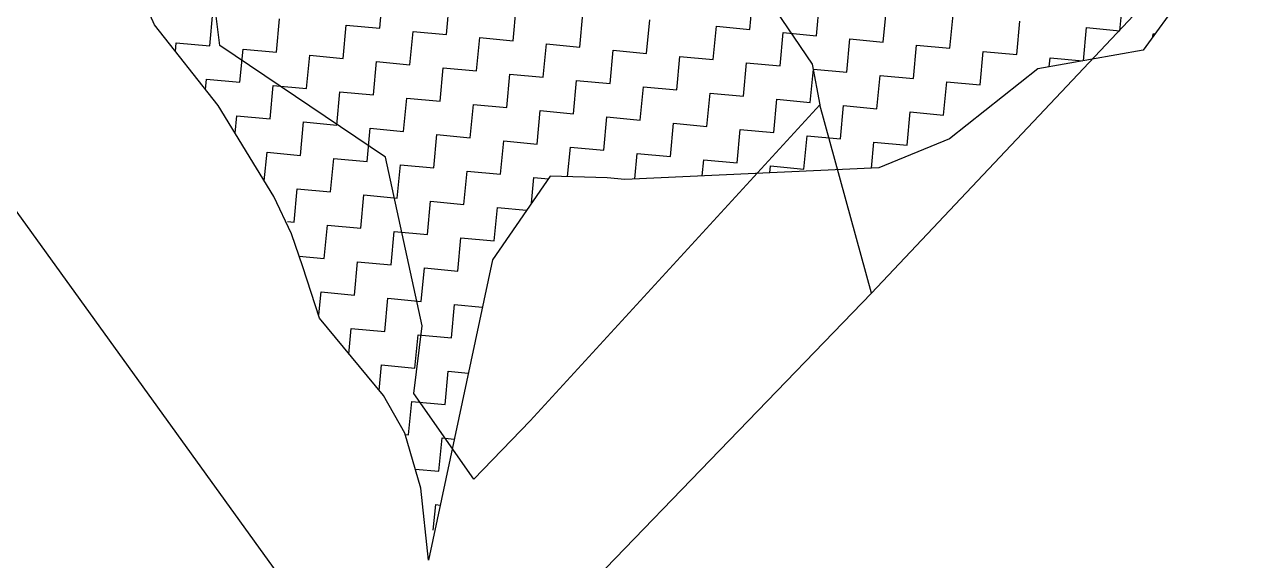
# Model space of a CAD drawing. Header units: metres. Extents: x 279090 to 282389, y 2073542 to 2078104.
# Drawn here: x 279843.2 to 280072.8, y 2076115.2 to 2076215.4 of the extents above; entities that cross this region are included whole.
import ezdxf

# ---------------------------------------------------------------- set-up
doc = ezdxf.new("R2010")
doc.units = ezdxf.units.M
doc.header["$LTSCALE"] = 0.3
doc.header["$MEASUREMENT"] = 0
for name, color, linetype in [('POLY_HATCH', 12, 'Continuous'), ('POLY_PARCEL', 6, 'Continuous'), ('V_BOUND_LINE', 7, 'Continuous')]:
    doc.layers.add(name, color=color, linetype=linetype)

msp = doc.modelspace()

# ---------------------------------------------------------------- linework, layer by layer
at = {"layer": 'POLY_HATCH'}
for p, q in [((280066.92, 2076230.61), (280052.37, 2076210.65)), ((279867.49, 2076215.41), (279865.29, 2076220.29)), ((279879.4, 2076200.29), (279867.49, 2076215.41)), ((280052.37, 2076210.65), (280032.71, 2076207.17)), ((280032.71, 2076207.17), (280016.14, 2076194.07)), ((279889.8, 2076183.31), (279879.4, 2076200.29)), ((280016.14, 2076194.07), (280002.96, 2076188.64)), ((279941.49, 2076187.1), (279930.68, 2076171.46)), ((279952.12, 2076186.77), (279941.49, 2076187.1)), ((280002.96, 2076188.64), (279955.43, 2076186.46)), ((279955.43, 2076186.46), (279952.12, 2076186.77)), ((279893.14, 2076176.33), (279889.8, 2076183.31)), ((279895.23, 2076170.13), (279893.14, 2076176.33)), ((279930.68, 2076171.46), (279918.72, 2076115.25)), ((279896.77, 2076165.32), (279895.23, 2076170.13)), ((279898.32, 2076160.51), (279896.77, 2076165.32)), ((279910.29, 2076146.05), (279898.32, 2076160.51)), ((279914.29, 2076139), (279910.29, 2076146.05)), ((279917.32, 2076128.72), (279914.29, 2076139)), ((279918.72, 2076115.25), (279917.32, 2076128.72))]:
    msp.add_line(p, q, dxfattribs=at)
at = {"layer": 'POLY_HATCH', "linetype": 'Continuous'}
for p, q in [((279909.6, 2076214.76), (279910.18, 2076221)), ((279922.07, 2076213.59), (279922.66, 2076219.82)), ((279978.81, 2076214.53), (279979.4, 2076220.77)), ((279991.29, 2076213.36), (279991.88, 2076219.59)), ((280048.03, 2076214.3), (280048.62, 2076220.54)), ((279877.81, 2076211.46), (279878.4, 2076217.7)), ((279934.55, 2076212.41), (279935.14, 2076218.65)), ((279947.03, 2076211.23), (279947.62, 2076217.47)), ((280003.77, 2076212.18), (280004.36, 2076218.42)), ((280016.25, 2076211), (280016.84, 2076217.24)), ((279890.29, 2076210.29), (279890.88, 2076216.53)), ((279902.77, 2076209.11), (279903.36, 2076215.35)), ((279903.36, 2076215.35), (279909.6, 2076214.76)), ((279959.51, 2076210.06), (279960.1, 2076216.3)), ((279971.99, 2076208.88), (279972.58, 2076215.12)), ((279972.58, 2076215.12), (279978.81, 2076214.53)), ((280028.73, 2076209.83), (280029.32, 2076216.07)), ((280041.21, 2076208.68), (280041.79, 2076214.89)), ((280041.79, 2076214.89), (280048.03, 2076214.3)), ((279915.25, 2076207.93), (279915.84, 2076214.17)), ((279915.84, 2076214.17), (279922.07, 2076213.59)), ((279927.73, 2076206.76), (279928.31, 2076213)), ((279928.31, 2076213), (279934.55, 2076212.41)), ((279984.47, 2076207.7), (279985.05, 2076213.94)), ((279985.05, 2076213.94), (279991.29, 2076213.36)), ((279996.94, 2076206.53), (279997.53, 2076212.77)), ((279997.53, 2076212.77), (280003.77, 2076212.18)), ((280054.22, 2076213.19), (280054.27, 2076213.71)), ((280054.27, 2076213.71), (280054.58, 2076213.68)), ((279871.42, 2076210.43), (279871.57, 2076212.05)), ((279871.57, 2076212.05), (279877.81, 2076211.46)), ((279883.46, 2076204.64), (279884.05, 2076210.87)), ((279884.05, 2076210.87), (279890.29, 2076210.29)), ((279940.2, 2076205.58), (279940.79, 2076211.82)), ((279940.79, 2076211.82), (279947.03, 2076211.23)), ((279952.68, 2076204.41), (279953.27, 2076210.64)), ((279953.27, 2076210.64), (279959.51, 2076210.06)), ((280009.42, 2076205.35), (280010.01, 2076211.59)), ((280010.01, 2076211.59), (280016.25, 2076211)), ((280021.9, 2076204.18), (280022.49, 2076210.41)), ((280022.49, 2076210.41), (280028.73, 2076209.83)), ((279895.94, 2076203.46), (279896.53, 2076209.7)), ((279896.53, 2076209.7), (279902.77, 2076209.11)), ((279908.42, 2076202.28), (279909.01, 2076208.52)), ((279909.01, 2076208.52), (279915.25, 2076207.93)), ((279965.16, 2076203.23), (279965.75, 2076209.47)), ((279965.75, 2076209.47), (279971.99, 2076208.88)), ((279977.64, 2076202.05), (279978.23, 2076208.29)), ((279978.23, 2076208.29), (279984.47, 2076207.7)), ((280034.81, 2076207.54), (280034.97, 2076209.24)), ((280034.97, 2076209.24), (280041.12, 2076208.66)), ((279920.9, 2076201.11), (279921.49, 2076207.35)), ((279921.49, 2076207.35), (279927.73, 2076206.76)), ((279933.38, 2076199.93), (279933.96, 2076206.17)), ((279933.96, 2076206.17), (279940.2, 2076205.58)), ((279990.12, 2076200.88), (279990.71, 2076207.12)), ((279990.71, 2076207.12), (279996.94, 2076206.53)), ((280002.6, 2076199.7), (280003.18, 2076205.94)), ((280003.18, 2076205.94), (280009.42, 2076205.35)), ((279877.04, 2076203.29), (279877.22, 2076205.22)), ((279877.22, 2076205.22), (279883.46, 2076204.64)), ((279889.11, 2076197.81), (279889.7, 2076204.05)), ((279889.7, 2076204.05), (279895.94, 2076203.46)), ((279945.85, 2076198.75), (279946.44, 2076204.99)), ((279946.44, 2076204.99), (279952.68, 2076204.41)), ((279958.33, 2076197.58), (279958.92, 2076203.82)), ((279958.92, 2076203.82), (279965.16, 2076203.23)), ((280015.07, 2076198.52), (280015.66, 2076204.76)), ((280015.66, 2076204.76), (280021.9, 2076204.18)), ((280028.14, 2076203.59), (280028.18, 2076203.58)), ((280028.14, 2076203.55), (280028.14, 2076203.59)), ((279901.59, 2076196.63), (279902.18, 2076202.87)), ((279902.18, 2076202.87), (279908.42, 2076202.28)), ((279914.07, 2076195.46), (279914.66, 2076201.7)), ((279914.66, 2076201.7), (279920.9, 2076201.11)), ((279970.81, 2076196.4), (279971.4, 2076202.64)), ((279971.4, 2076202.64), (279977.64, 2076202.05)), ((279983.29, 2076195.23), (279983.88, 2076201.47)), ((279983.88, 2076201.47), (279990.12, 2076200.88)), ((279882.57, 2076195.12), (279882.87, 2076198.4)), ((279882.87, 2076198.4), (279889.11, 2076197.81)), ((279926.55, 2076194.28), (279927.14, 2076200.52)), ((279927.14, 2076200.52), (279933.38, 2076199.93)), ((279939.03, 2076193.1), (279939.62, 2076199.34)), ((279939.62, 2076199.34), (279945.85, 2076198.75)), ((279995.77, 2076194.05), (279996.36, 2076200.29)), ((279996.36, 2076200.29), (280002.6, 2076199.7)), ((280008.25, 2076192.87), (280008.83, 2076199.11)), ((280008.83, 2076199.11), (280015.07, 2076198.52)), ((279894.77, 2076190.98), (279895.35, 2076197.22)), ((279895.35, 2076197.22), (279901.59, 2076196.63)), ((279951.51, 2076191.93), (279952.09, 2076198.17)), ((279952.09, 2076198.17), (279958.33, 2076197.58)), ((279963.98, 2076190.75), (279964.57, 2076196.99)), ((279964.57, 2076196.99), (279970.81, 2076196.4)), ((279907.24, 2076189.8), (279907.83, 2076196.04)), ((279907.83, 2076196.04), (279914.07, 2076195.46)), ((279919.72, 2076188.63), (279920.31, 2076194.87)), ((279920.31, 2076194.87), (279926.55, 2076194.28)), ((279976.46, 2076189.57), (279977.05, 2076195.81)), ((279977.05, 2076195.81), (279983.29, 2076195.23)), ((279988.94, 2076188.4), (279989.53, 2076194.64)), ((279989.53, 2076194.64), (279995.77, 2076194.05)), ((279888.02, 2076186.22), (279888.53, 2076191.57)), ((279888.53, 2076191.57), (279894.77, 2076190.98)), ((279932.2, 2076187.45), (279932.79, 2076193.69)), ((279932.79, 2076193.69), (279939.03, 2076193.1)), ((279944.75, 2076187), (279945.27, 2076192.52)), ((279945.27, 2076192.52), (279951.51, 2076191.93)), ((280001.55, 2076188.58), (280002.01, 2076193.46)), ((280002.01, 2076193.46), (280008.25, 2076192.87)), ((279900.42, 2076184.15), (279901, 2076190.39)), ((279901, 2076190.39), (279907.24, 2076189.8)), ((279912.89, 2076182.98), (279913.48, 2076189.22)), ((279913.48, 2076189.22), (279919.72, 2076188.63)), ((279957.3, 2076186.6), (279957.74, 2076191.34)), ((279957.74, 2076191.34), (279963.98, 2076190.75)), ((279969.94, 2076187.12), (279970.22, 2076190.16)), ((279970.22, 2076190.16), (279976.46, 2076189.57)), ((279925.37, 2076181.8), (279925.96, 2076188.04)), ((279925.96, 2076188.04), (279932.2, 2076187.45)), ((279982.58, 2076187.71), (279982.7, 2076188.99)), ((279982.7, 2076188.99), (279988.94, 2076188.4)), ((279893.59, 2076178.5), (279894.18, 2076184.74)), ((279894.18, 2076184.74), (279900.42, 2076184.15)), ((279937.98, 2076182.03), (279938.44, 2076186.86)), ((279938.44, 2076186.86), (279941.15, 2076186.61)), ((279906.07, 2076177.33), (279906.66, 2076183.57)), ((279906.66, 2076183.57), (279912.89, 2076182.98)), ((279918.55, 2076176.15), (279919.13, 2076182.39)), ((279919.13, 2076182.39), (279925.37, 2076181.8)), ((279931.02, 2076174.97), (279931.61, 2076181.21)), ((279931.61, 2076181.21), (279937.07, 2076180.7)), ((279892.37, 2076178.62), (279893.59, 2076178.5)), ((279899.24, 2076171.68), (279899.83, 2076177.91)), ((279899.83, 2076177.91), (279906.07, 2076177.33)), ((279911.72, 2076170.5), (279912.31, 2076176.74)), ((279912.31, 2076176.74), (279918.55, 2076176.15)), ((279924.2, 2076169.32), (279924.78, 2076175.56)), ((279924.78, 2076175.56), (279931.02, 2076174.97)), ((279894.56, 2076172.12), (279899.24, 2076171.68)), ((279904.89, 2076164.85), (279905.48, 2076171.09)), ((279905.48, 2076171.09), (279911.72, 2076170.5)), ((279917.37, 2076163.67), (279917.96, 2076169.91)), ((279917.96, 2076169.91), (279924.2, 2076169.32)), ((279898.25, 2076161.14), (279898.65, 2076165.44)), ((279898.65, 2076165.44), (279904.89, 2076164.85)), ((279910.54, 2076158.02), (279911.13, 2076164.26)), ((279911.13, 2076164.26), (279917.37, 2076163.67)), ((279923.02, 2076156.84), (279923.61, 2076163.08)), ((279923.61, 2076163.08), (279928.8, 2076162.59)), ((279903.85, 2076153.82), (279904.3, 2076158.61)), ((279904.3, 2076158.61), (279910.54, 2076158.02)), ((279916.19, 2076151.19), (279916.78, 2076157.43)), ((279916.78, 2076157.43), (279923.02, 2076156.84)), ((279909.5, 2076147), (279909.95, 2076151.78)), ((279909.95, 2076151.78), (279916.19, 2076151.19)), ((279921.84, 2076144.37), (279922.43, 2076150.61)), ((279922.43, 2076150.61), (279926.17, 2076150.25)), ((279915.02, 2076138.72), (279915.61, 2076144.95)), ((279915.61, 2076144.95), (279921.84, 2076144.37)), ((279914.36, 2076138.78), (279915.02, 2076138.72)), ((279920.67, 2076131.89), (279921.26, 2076138.13)), ((279921.26, 2076138.13), (279923.54, 2076137.91)), ((279916.26, 2076132.3), (279920.67, 2076131.89)), ((279919.63, 2076120.88), (279920.08, 2076125.65)), ((279920.08, 2076125.65), (279920.91, 2076125.57))]:
    msp.add_line(p, q, dxfattribs=at)
at = {"layer": 'POLY_PARCEL'}
for p, q in [((279879.69, 2076211.5), (279874.67, 2076253.65)), ((280072.82, 2076240.72), (280001.57, 2076165.23)), ((279982.42, 2076219.88), (279990.48, 2076208.02)), ((279910.7, 2076190.61), (279879.69, 2076211.5)), ((279990.48, 2076208.02), (279991.94, 2076200.45)), ((279991.94, 2076200.45), (279937.77, 2076141.35)), ((280001.57, 2076165.23), (279991.94, 2076200.45)), ((279917.57, 2076159.12), (279910.7, 2076190.61)), ((280001.57, 2076165.23), (279937.05, 2076098.4)), ((279915.98, 2076146.45), (279917.57, 2076159.12)), ((279927.18, 2076130.4), (279915.98, 2076146.45)), ((279937.77, 2076141.35), (279927.18, 2076130.4))]:
    msp.add_line(p, q, dxfattribs=at)
at = {"layer": 'V_BOUND_LINE', "ltscale": 10}
msp.add_line((279827.58, 2076199.82), (279910.97, 2076084.5), dxfattribs=at)

doc.saveas('drawing.dxf')
